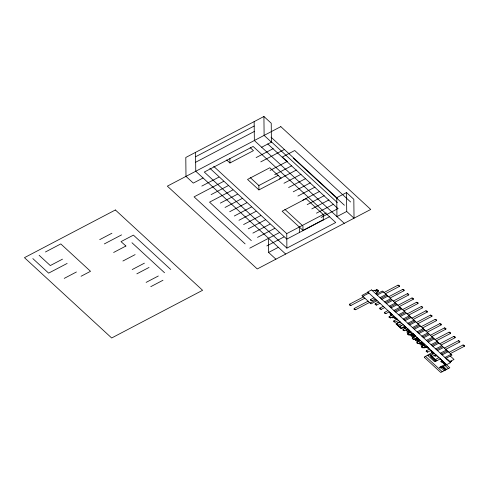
<?xml version="1.0" encoding="UTF-8"?>
<svg xmlns="http://www.w3.org/2000/svg" width="489" height="489" viewBox="0 0 489 489"><rect width="100%" height="100%" fill="white"/><g stroke="black" fill="none" stroke-linecap="round" stroke-linejoin="round"><path stroke-width="0.73" d="M419.091 339.58L419.917 340.509A0.758 0.526 -0.6 0 1 420.247 340.601M415.198 336.432L415.363 336.041M414.33 335.087L414.201 334.971M425.852 346.353L426.604 346.395A0.709 0.489 -0.6 0 0 426.115 346.224M411.952 333.51L413.15 334.8L412.514 334.03L413.119 334.592L413.168 334.018M415.118 336.206L415.234 335.919M422.985 343.058L422.606 343.095L422.973 343.333A0.709 0.495 -0.6 0 1 423.474 343.541L423.505 343.535M427.881 347.954C428.902 348.082 426.451 347.722 427.643 347.343A0.709 0.495 -0.6 0 0 427.154 347.178L426.811 346.97L427.123 346.866M413.058 333.92L412.973 334.225M414.782 335.607L414.825 335.576A0.709 0.489 -0.6 0 1 414.947 335.937L415.039 336.132M414.006 335.179L414.067 334.886M363.48 296.902L349.562 304.201L349.378 305.093L350.937 305.466L364.849 298.168M368.119 301.175L354.207 308.48L354.024 309.366L355.576 309.739L369.495 302.44M373.993 297.764L370.576 299.555L370.424 300.295L371.946 300.821L375.363 299.023M378.633 302.037L375.216 303.828L375.063 304.574L376.585 305.093L380.008 303.302M383.278 306.31L379.861 308.107L379.709 308.846L381.231 309.366L384.647 307.575M387.918 310.588L384.501 312.379L384.348 313.119L385.87 313.645L389.287 311.848M392.563 314.861L389.14 316.658L388.987 317.398L390.515 317.917L393.932 316.126M385.375 293.773L399.409 286.413L399.568 285.674L398.04 285.148L384.006 292.514M397.202 319.14L393.786 320.931L393.633 321.67L395.155 322.19L398.572 320.399M390.014 298.052L404.055 290.686L404.207 289.946L402.685 289.427L388.645 296.786M398.272 325.943L398.425 325.203L399.794 326.469L403.217 324.672M394.66 302.324L408.694 294.959L408.847 294.219L407.325 293.7L393.284 301.065M406.487 327.685L403.07 329.482L402.912 330.222L404.44 330.741L407.857 328.95M399.299 306.597L413.339 299.237L413.492 298.498L411.964 297.972L397.93 305.338M411.127 331.964L407.71 333.755L407.557 334.494L409.079 335.02L412.496 333.223M403.938 310.876L417.979 303.51L418.132 302.77L416.61 302.251L402.569 309.61M415.772 336.236L412.349 338.027L412.196 338.773L413.725 339.293L417.141 337.502M408.584 315.148L422.618 307.789L422.777 307.043L421.249 306.524L407.215 313.889M420.412 340.509L416.995 342.306L416.842 343.046L418.364 343.565L421.781 341.774M413.223 319.427L427.264 312.061L427.417 311.322L425.895 310.796L411.854 318.162M425.051 344.788L421.634 346.579L421.481 347.318L423.003 347.844L426.426 346.047M417.869 323.7L431.903 316.334L432.056 315.594L430.534 315.075L416.494 322.434M429.697 349.06L426.28 350.851L426.121 351.597L427.649 352.117L431.066 350.326M422.508 327.972L436.549 320.613L436.701 319.873L435.173 319.348L421.139 326.713M434.336 353.339L430.919 355.13L430.766 355.87L432.288 356.389L435.705 354.598M427.148 332.251L441.188 324.885L441.341 324.146L439.819 323.626L425.778 330.986M435.406 360.142L435.558 359.403L438.981 357.612M431.793 336.524L445.827 329.158L445.98 328.419L444.458 327.899L430.424 335.258M436.432 340.796L450.473 333.437L450.626 332.697L449.104 332.172L435.063 339.537M441.078 345.075L455.112 337.71L455.265 336.97L453.743 336.45L439.703 343.81M445.717 349.348L459.758 341.988L459.911 341.243L458.382 340.723L444.348 348.089M450.357 353.62L464.397 346.261L464.55 345.521L463.028 344.996L448.988 352.361M377.697 290.894L377.477 291.144A5.819 4.034 -0.6 0 0 377.355 291.303A4.554 3.16 -0.6 0 0 377.172 291.591L378.156 291.187L378.339 290.295L376.658 289.898A4.273 2.965 -0.6 0 1 374.543 290.295A3.344 2.317 -0.6 0 0 372.532 290.772M412.918 334.073L412.93 334.03A0.709 0.495 -0.6 0 0 412.771 333.675L412.728 333.687M413.089 334.531L414.183 335.754L413.119 334.592M408.223 329.464A0.703 0.489 -0.6 0 1 408.266 329.996L408.492 330.271M432.563 352.936L432.93 352.214L434.214 353.4M442.521 362.111L442.887 361.389M390.033 312.532L390.674 313.321M412.111 333.956L411.671 333.657M413.725 335.448L414.183 335.851M412.673 334.513L412.19 334.843A0.758 0.526 -0.6 0 0 411.952 335.136L412.716 335.98L413.083 335.79M413.144 334.91L412.643 335.258A0.758 0.526 -0.6 0 0 412.404 335.552M451.047 361.029C451.726 361.371 450.662 362.031 450.546 361.292M405.644 327.086A0.703 0.489 -0.6 0 1 405.681 327.612L405.925 327.887A0.758 0.526 -0.6 0 1 406.188 327.844M411.035 333.993L411.683 335.032L412.044 334.837M405.204 327.563L404.134 328.156L404.531 328.712M450.797 361.689L450.198 362.263M451.115 361.518L450.937 361.084M407.545 331.487L406.854 332.08L408.321 333.437M390.79 315.79L391.671 315.105M375.821 293.797A3.356 2.329 -0.6 0 0 377.031 292.581A4.267 2.958 -0.6 0 1 378.162 291.279L378.248 290.747M412.056 334.011L411.61 334.311A0.758 0.526 -0.6 0 0 411.371 334.604L411.445 334.812M414.372 336.053L413.883 336.395L414.452 336.927M412.306 334.152L411.824 334.482L412.166 334.861M413.339 335.106L412.832 335.466L413.676 336.212L414.122 335.912M413.67 335.497L413.223 335.796A0.758 0.526 -0.6 0 0 412.985 336.09L413.749 336.933L414.116 336.744M422.447 342.6L422.472 342.587A0.709 0.495 -0.6 0 0 421.983 342.416M424.525 344.513L424.538 344.488A0.709 0.495 -0.6 0 0 424.049 344.317L424.152 344.134M415.271 339.837L417.716 338.559M418.083 338.895L415.638 340.173M420.289 340.576L419.006 339.39L418.914 339.69M261.664 147.25L271.426 142.128L271.23 123.228L263.919 116.498L185.796 157.476L185.991 176.37L193.302 183.1L203.069 177.978M195.606 156.749L254.201 126.015M195.667 162.238L254.256 131.504M45.434 251.982L60.801 243.925L90.526 271.297L81.064 276.261M226.651 159.964L229.934 162.984L253.461 150.643L250.185 147.623M62.5 259.158L50.294 265.564L39.138 255.289M99.707 239.647L111.914 233.241M201.823 186.083L218.913 177.116M256.12 157.605L273.21 148.638M67.14 263.437L48.631 273.137L32.836 258.589M104.346 243.919L121.572 234.885M223.559 181.395L194.066 196.859L245.123 243.883M260.765 161.877L284.152 149.61M211.107 194.634L228.198 185.667M64.218 278.388L76.425 271.982M113.631 252.471L125.838 246.065M232.843 189.94L209.549 202.159L251.328 240.631M270.05 170.429L287.135 161.462M274.69 174.701L291.78 165.74M258.919 189.921L247.532 179.432L269.794 167.758L281.181 178.24L258.919 189.921L258.87 185.527L278.437 175.264M122.916 261.016L135.123 254.616M225.032 207.458L242.122 198.491M279.329 178.98L296.42 170.013M229.677 211.731L246.768 202.77M283.975 183.253L301.065 174.286M132.195 269.567L144.402 263.168M234.317 216.004L251.407 207.043M288.614 187.525L305.704 178.564M136.841 273.84L149.047 267.44M238.962 220.282L256.047 211.315M293.253 191.804L310.344 182.837M243.601 224.555L260.692 215.594M297.899 196.077L314.989 187.116M146.125 282.391L158.332 275.992M248.241 228.828L265.331 219.867M302.538 200.349L319.629 191.388M150.765 286.67L162.971 280.264M252.886 233.106L269.977 224.139M307.184 204.628L324.268 195.661M257.526 237.379L274.616 228.418M311.823 208.901L328.914 199.94M346.524 192.568L336.756 197.69L336.952 216.59L346.719 211.468L346.524 192.568L353.828 199.304L354.03 218.198L346.719 211.468M249.769 248.161L279.256 232.691M316.462 213.18L333.553 204.213M286.896 248.125L204.298 172.055L253.125 146.443L335.723 222.513L286.896 248.125L286.743 233.626L326.212 212.923M266.811 245.93L283.901 236.969M321.108 217.452L338.199 208.485M302.355 230.722L323.577 219.592M329.794 216.572L286.805 239.115L209.824 168.222M275.906 259.176L268.595 252.44L278.357 247.324M368.021 292.263L361.915 295.466L371.053 303.877L377.16 300.68M362.832 296.303L368.938 293.107M376.267 294.207L382.367 291.004L451.995 355.13L445.889 358.333M377.178 295.05L383.284 291.847M379.99 297.642L386.096 294.439M370.142 303.039L376.243 299.836M380.907 298.486L387.013 295.283M381.817 299.323L387.924 296.12M384.635 301.915L390.735 298.712M385.546 302.758L391.652 299.555M386.463 303.602L392.563 300.399M389.275 306.193L395.381 302.991M390.191 307.031L396.292 303.834M391.102 307.874L397.209 304.671M393.92 310.466L400.02 307.263M394.831 311.31L400.937 308.107M395.748 312.147L401.848 308.95M398.559 314.739L404.666 311.542M395.332 317.673L394.782 317.966L393.199 316.511M399.47 315.582L405.577 312.379M400.387 316.426L406.493 313.223M394.293 317.624A1.98 1.375 -0.6 0 0 396.322 318.95A0.911 0.636 -0.6 0 1 397.08 319.201L396.756 318.73M403.199 319.017L409.305 315.815M404.904 326.23A0.642 0.446 -0.6 0 1 404.776 326.854L401.775 328.431A0.642 0.446 -0.6 0 1 400.876 328.345L396.163 323.999L399.66 322.141L400.234 322.636L400.723 322.379M404.116 319.855L410.216 316.658M397.056 324.824L397.545 324.568M405.026 320.698L411.133 317.495M397.789 325.503L401.842 323.412M399.25 326.848L401.139 325.766M407.844 323.29L413.945 320.087M399.984 327.52L400.473 327.263M404.372 325.741L403.89 325.998L404.415 326.487L400.876 328.345M408.755 324.134L414.861 320.931M405.405 326.695L404.672 327.08L405.754 328.07M405.534 326.811L406.365 327.752M409.672 324.971L415.772 321.774M405.253 327.612L404.165 328.37M407.698 329.054L407.991 329.073M408.119 329.195L409.281 330.264M412.484 327.563L418.59 324.366M413.401 328.406L419.501 325.203M408.871 330.943L407.771 331.689L409.134 331.181M409.067 331.126L409.8 330.741M414.311 329.25L420.418 326.047M410.295 332.251L409.293 332.844L406.145 329.843M417.129 331.842L423.229 328.639M413.81 334.61L413.798 334.635A0.715 0.495 -0.6 0 1 413.914 334.983L413.951 335.014M418.04 332.679L424.146 329.482M418.957 333.522L425.057 330.319M417.172 337.703L417.019 337.563M416.182 338.645L415.369 338.425M421.769 336.114L427.869 332.911M422.679 336.958L428.786 333.755M417.539 339.898L417.172 340.087L418.132 340.827A0.758 0.526 -0.6 0 0 418.602 340.747L419.794 340.833M423.596 337.795L429.697 334.598M418.572 340.845L418.205 341.041L418.639 341.438M420.638 342.752L420.271 342.942L421.231 343.681A0.758 0.526 -0.6 0 0 421.701 343.602C423.266 342.813 422.612 343.767 424.507 345.075M421.952 342.111L421.53 342.153L422.074 342.251M426.408 340.393L432.514 337.19M421.671 343.706L421.31 343.895L422.264 344.635A0.758 0.526 -0.6 0 0 422.734 344.556M423.095 343.192L422.753 343.223M427.325 341.23L433.425 338.027M422.71 344.653L422.343 344.849L423.553 345.57M424.024 344.011L423.847 344.195M428.236 342.074L434.342 338.871M426.329 346.133L428.395 348.04L427.985 348.046M423.615 347.52L424.061 347.93L425.399 347.49M431.053 344.666L437.154 341.463M427.252 346.988L425.876 346.334M431.964 345.509L438.071 342.306M432.881 346.346L438.981 343.144M435.693 348.938L441.799 345.741M436.61 349.782L442.71 346.579M432.759 351.878L432.264 352.667L424.275 357.031A2.5 1.736 -0.6 0 1 424.373 357.153M428.052 355.668L430.008 354.641M437.521 350.625L443.627 347.422M431.799 356.347L431.634 356.67L435.864 360.564L436.928 360.668L440.351 358.871M436.408 355.246L434.366 355.656L435.192 356.414L436.653 355.65L438.859 357.673M440.332 353.217L446.439 350.014M441.249 354.054L447.356 350.857M442.16 354.898L448.266 351.695M444.978 357.49L451.078 354.287M442.319 361.658L445.791 365.118M446.72 359.06L448.731 360.595M449.837 361.927L451.231 361.194M446.371 364.421L445.057 364.446L439.642 367.294L439.477 367.746L440.369 367.96L446.524 364.733M220.319 203.112L237.483 194.219M417.441 340.332L417.679 340.411A0.758 0.526 -0.6 0 0 418.15 340.326L418.877 340.099L419.819 340.76L418.822 339.843A0.862 0.599 -0.6 0 0 418.56 339.91C417.771 340.802 414.758 338.4 416.445 337.96A0.862 0.599 -0.6 0 0 416.616 337.795L416.591 337.789M419.593 340.864L418.572 340.76M421.108 342.129L421.445 342.441L420.467 342.465M421.659 342.765L420.644 342.667M420.509 343.162L420.736 343.26A0.758 0.526 -0.6 0 0 421.249 343.186L422.001 342.966M422.692 343.718L422.086 343.95L421.255 343.186M421.549 344.115L421.811 344.219A0.758 0.526 -0.6 0 0 422.282 344.134L423.028 343.914L424.507 345.002M423.725 344.672L423.071 344.91L422.288 344.14M424.421 345.118L423.321 345.093L423.737 345.478M425.797 346.573L425.082 346.756M424.923 347.08A0.758 0.526 -0.6 0 0 425.381 346.994L426.151 346.774M424.923 347.074L425.32 347.483A0.758 0.526 -0.6 0 0 425.833 347.41L426.604 347.196L426.157 346.787L427.563 347.85M422.74 344.556L423.498 344.335L423.058 343.926M376.658 289.898L377.422 289.983M390.717 313.37L391.243 313.645M394.232 317.459L392.826 317.929L391.976 317.147M408.645 330.24L408.266 329.996M376.854 290.362L377.716 290.869M408.688 330.234L409.159 330.326M376.145 290.454L375.711 290.49L376.787 289.922L377.184 290.295M418.761 341.365L418.443 341.261M434.904 355.02L436.011 355.057M444.782 364.189L445.968 364.226L442.869 361.371M423.37 344.03L423.743 344.146M421.677 342.239L421.231 342.062L422.325 342.838M421.127 342.117L422.71 343.192M423.994 344.604L424.391 344.739M422.441 343.095L422.918 343.614M398.731 326.365L399.794 326.469M425.772 346.389L426.536 346.872M423.468 344.024L422.954 343.651L423.358 343.785M426.469 346.884L427.056 347.422M441.604 366.261L442.105 366.377M440.717 366.726L441.885 367.166M416.83 337.777L417.221 337.789L416.83 337.661M412.398 333.694L412.086 333.639M414.452 335.582L414.544 335.9L414.097 335.271M408.957 332.789L405.901 329.971M391.897 314.262L391.927 314.274A3.295 2.286 -0.6 0 1 391.231 313.651M396.004 318.327L395.283 317.697M396.396 318.596L396.127 318.15A3.282 2.28 -0.6 0 1 395.448 317.544L395.46 317.538M413.443 334.659L415.222 336.524M422.582 345.069L422.844 345.167A0.758 0.526 -0.6 0 0 423.315 345.087M287.232 161.413L282.318 157.03L294.72 150.52L350.601 201.981M125.936 246.016L121.021 241.627L133.424 235.123L170.734 269.488M431.573 352.049L433.48 353.785M271.01 137.146L337.324 198.216M293.266 158.143L344.397 205.233M271.059 141.541L337.367 202.611M271.426 142.128L264.115 135.392L263.919 116.498M267.746 143.925L337.428 208.1M344.262 223.32L254.353 140.514L254.152 121.62M323.608 214.818L306.065 198.662L282.141 211.211L302.972 230.392L302.929 225.997L284.836 209.341M398.04 285.148L399.409 286.413M402.685 289.427L404.055 290.686M407.325 293.7L408.694 294.959M411.964 297.972L413.339 299.237M416.61 302.251L417.979 303.51M421.249 306.524L422.618 307.789M425.895 310.796L427.264 312.061M430.534 315.075L431.903 316.334M435.173 319.348L436.549 320.613M439.819 323.626L441.188 324.885M444.458 327.899L445.827 329.158M449.104 332.172L450.473 333.437M453.743 336.45L455.112 337.71M458.382 340.723L459.758 341.988M463.028 344.996L464.397 346.261M450.283 356.029L454.024 359.47L449.874 361.646L446.133 358.205M377.759 290.821L378.156 291.187M374.543 290.295L377.031 292.581M250.197 177.538L258.87 185.527M448.859 360.851L449.959 361.866M412.349 333.302L415.619 336.279M421.634 341.854L424.929 344.849M435.583 354.666L436.029 355.069M440.228 358.938L442.135 360.699L440.675 361.463L441.494 362.221L442.716 361.053A1.082 0.752 -0.6 0 0 442.783 361.261M446.255 364.488L449.813 367.765L440.778 372.502L424.684 357.679M416.934 337.838L418.89 339.653M391.426 314.439L390.185 313.296A0.917 0.636 -0.6 0 0 390.045 312.722M395.081 317.807L396.322 318.95M421.921 342.697L422.313 343.052M391.83 315.246L391.127 314.598L391.677 314.311L390.998 313.73M407.123 329.335L410.393 332.349M418.926 340.118L419.379 340.533M412.637 334.543L413.089 334.959M414.941 336.67L414.256 336.75A0.678 0.471 -0.6 0 0 414.006 337.153L410.668 334.183M418.688 340.118L419.14 340.533M421.787 342.972L422.239 343.388M422.82 343.926L423.272 344.342M423.853 344.879L424.226 345.222M425.925 346.78L426.377 347.196M431.255 351.909L432.148 352.728M432.025 352.795L433.236 353.914M441.983 361.964L444.813 364.574M411.182 333.914L411.61 334.311M412.19 334.843L412.643 335.258M418.15 340.332L418.602 340.747M425.387 346.994L425.84 347.416M445.057 365.503L448.346 368.535M404.226 328.076L404.776 328.584M415.308 338.461L418.578 341.475M419.953 342.734L423.223 345.747M424.593 347.007L425.222 347.587M409.69 334.696L412.96 337.71M414.33 338.969L417.606 341.982M418.975 343.247L422.245 346.261M370.576 299.555L371.946 300.821M375.216 303.828L376.585 305.093M379.861 308.107L381.231 309.366M384.501 312.379L385.87 313.645M389.14 316.658L390.515 317.917M393.786 320.931L395.155 322.19M403.07 329.482L404.44 330.741M407.71 333.755L409.079 335.02M412.349 338.027L413.725 339.293M416.995 342.306L418.364 343.565M421.634 346.579L423.003 347.844M426.28 350.851L427.649 352.117M430.919 355.13L432.288 356.389M435.558 359.403L436.928 360.668M443.303 366.426L446.591 369.458M398.401 325.326L396.652 323.749M399.623 326.45L401.365 328.088M429.458 354.14L430.858 355.424M431.86 356.353L435.497 359.702M442.252 366.45L442.618 366.787M442.514 366.836L445.803 369.867M442.129 367.037L445.418 370.069M427.508 355.161L434.085 361.218A1.222 0.844 -0.6 0 0 435.516 361.493A1.222 0.844 -0.6 0 0 436.274 360.607M440.956 367.655L444.244 370.686M425.43 356.249L442.245 371.738M213.699 166.352L286.743 233.626M349.562 304.201L350.937 305.466M354.207 308.48L355.576 309.739M285.668 254.054L195.759 171.248L195.563 152.354M131.963 242.746L164.53 272.74M413.486 336.689L413.443 336.505A0.758 0.526 -0.6 0 1 413.682 336.218M435.852 360.558L436.212 360.986M435.565 361.475L430.919 357.068A1.222 0.844 -0.6 0 1 430.943 356.035M430.962 350.381L431.225 351.86M323.241 214.482L323.302 219.971M299.317 227.03L299.378 232.519M268.443 238.082L268.595 252.44M229.885 158.589L229.934 162.984M400.191 321.89A0.642 0.446 -0.6 0 0 399.293 321.805L396.292 323.382A0.642 0.446 -0.6 0 0 396.163 323.999M424.379 344.959A0.617 0.428 -0.6 0 1 424.629 345.008M420.656 342.642A0.666 0.458 -0.6 0 1 420.027 342.703M424.605 357.593A1.229 0.85 -0.6 0 1 424.47 357.325M391.61 315.044A1.98 1.375 -0.6 0 1 390.143 313.394M115.38 209.977L24.45 257.666L111.663 337.991L202.593 290.295L115.38 209.977M280.814 126.639L167.348 186.15L257.263 268.95L370.723 209.445L280.814 126.639M371.603 289.916L367.697 291.964L446.646 364.672L450.552 362.624L371.603 289.916"/></g></svg>
